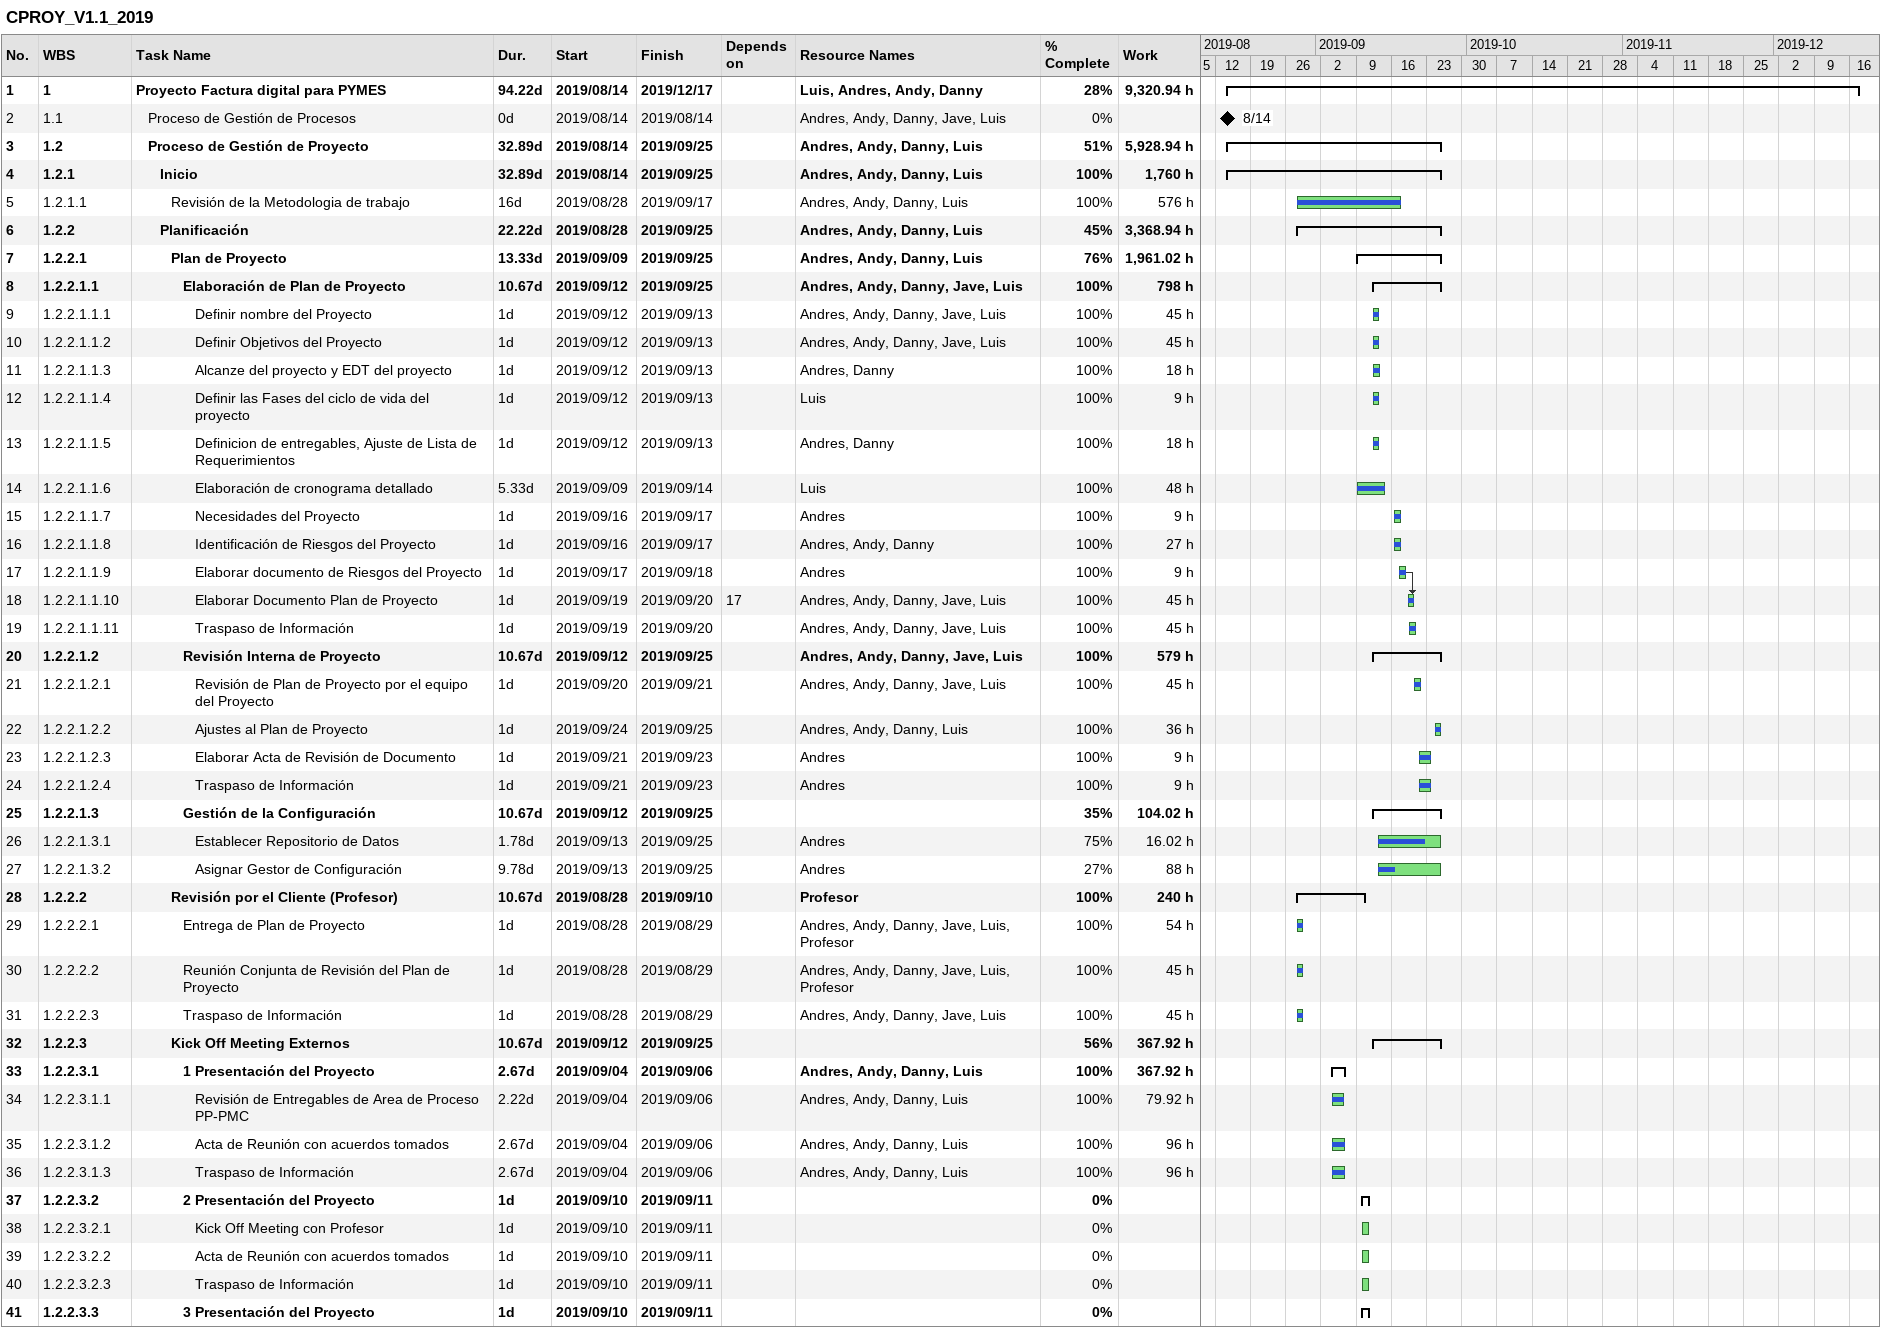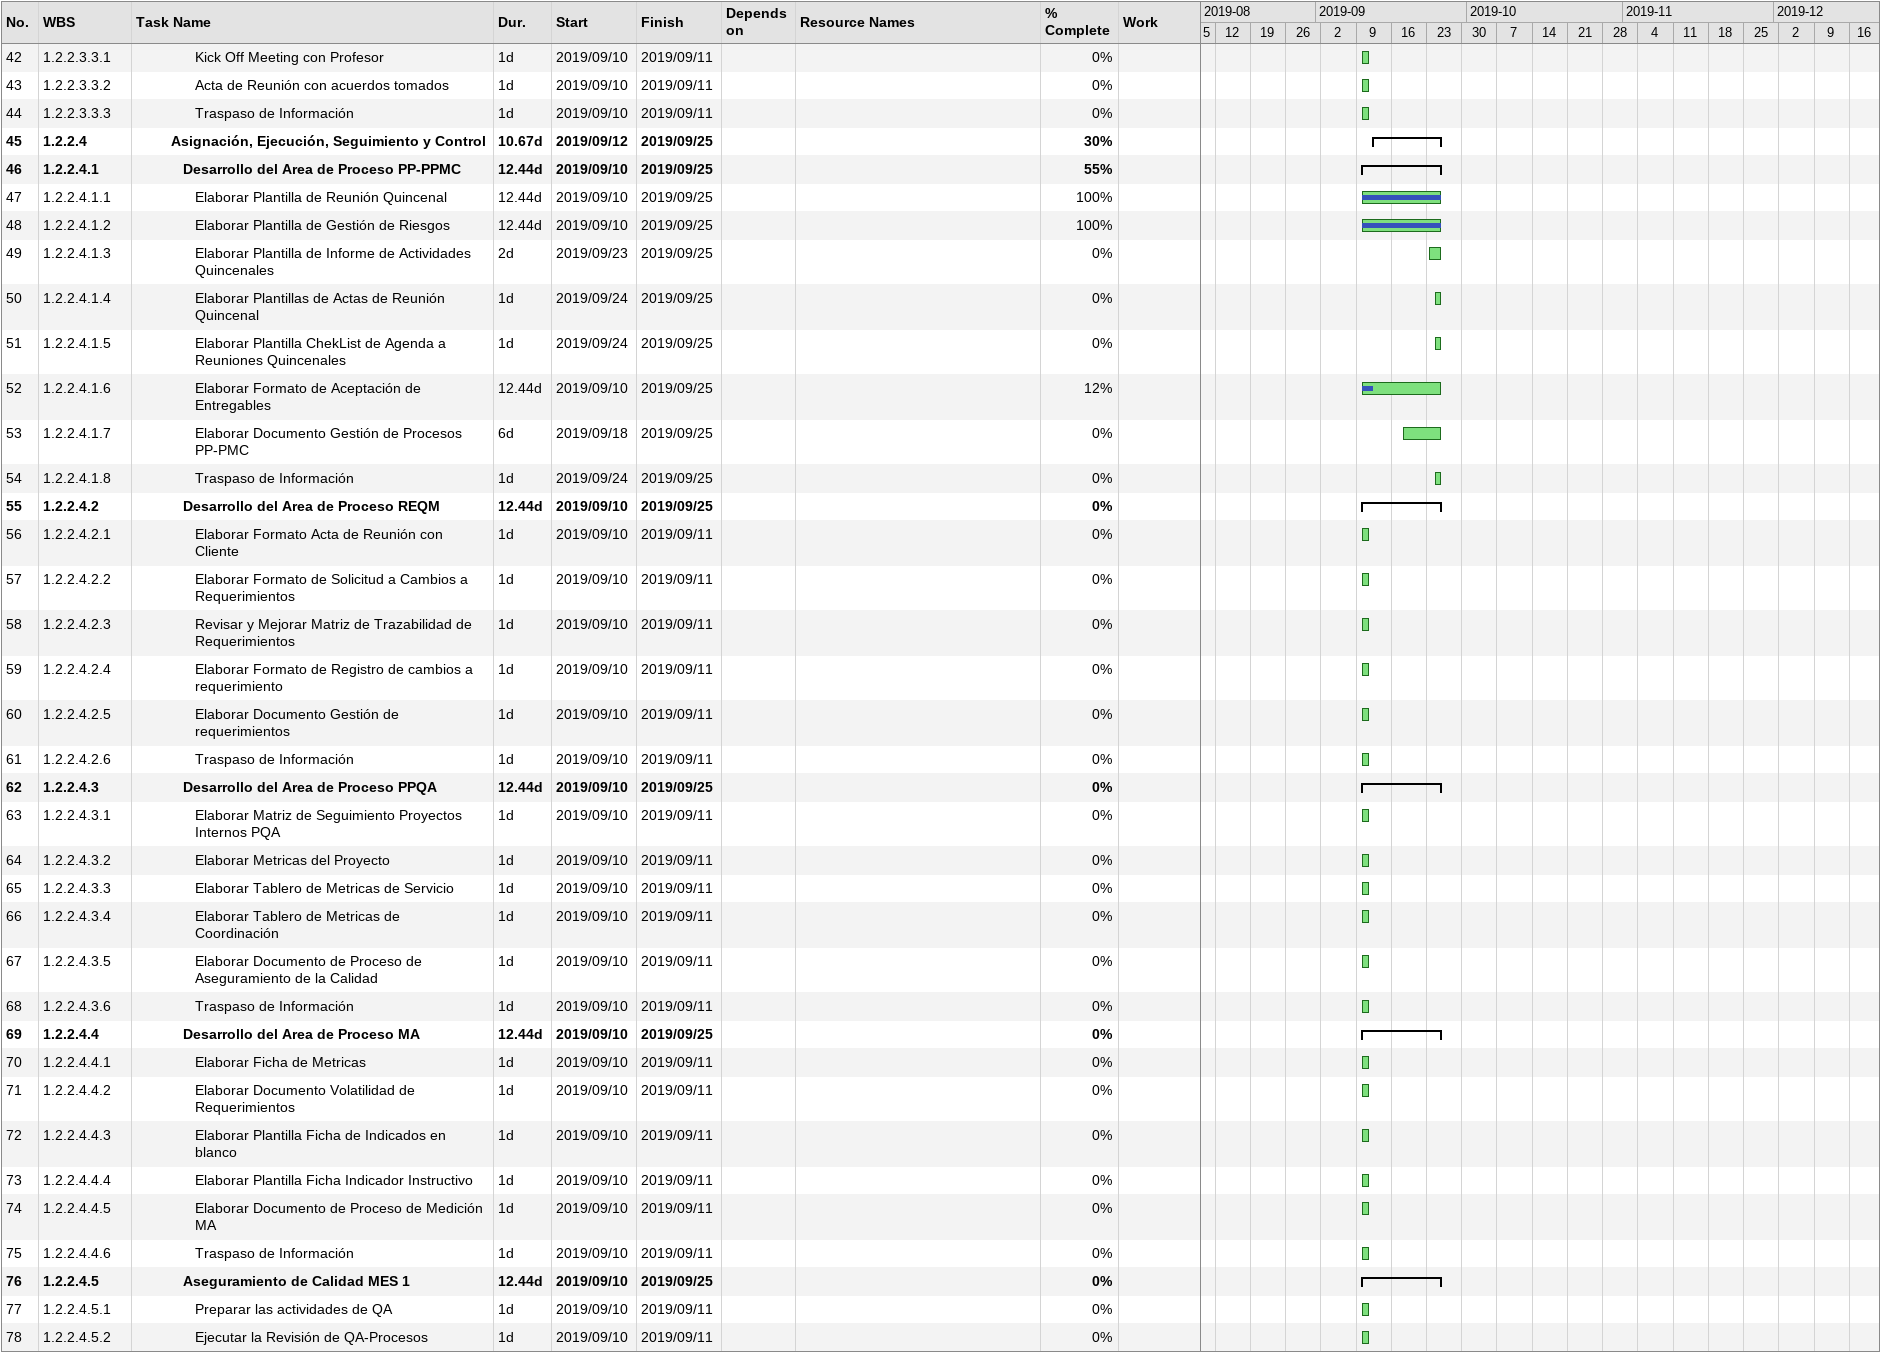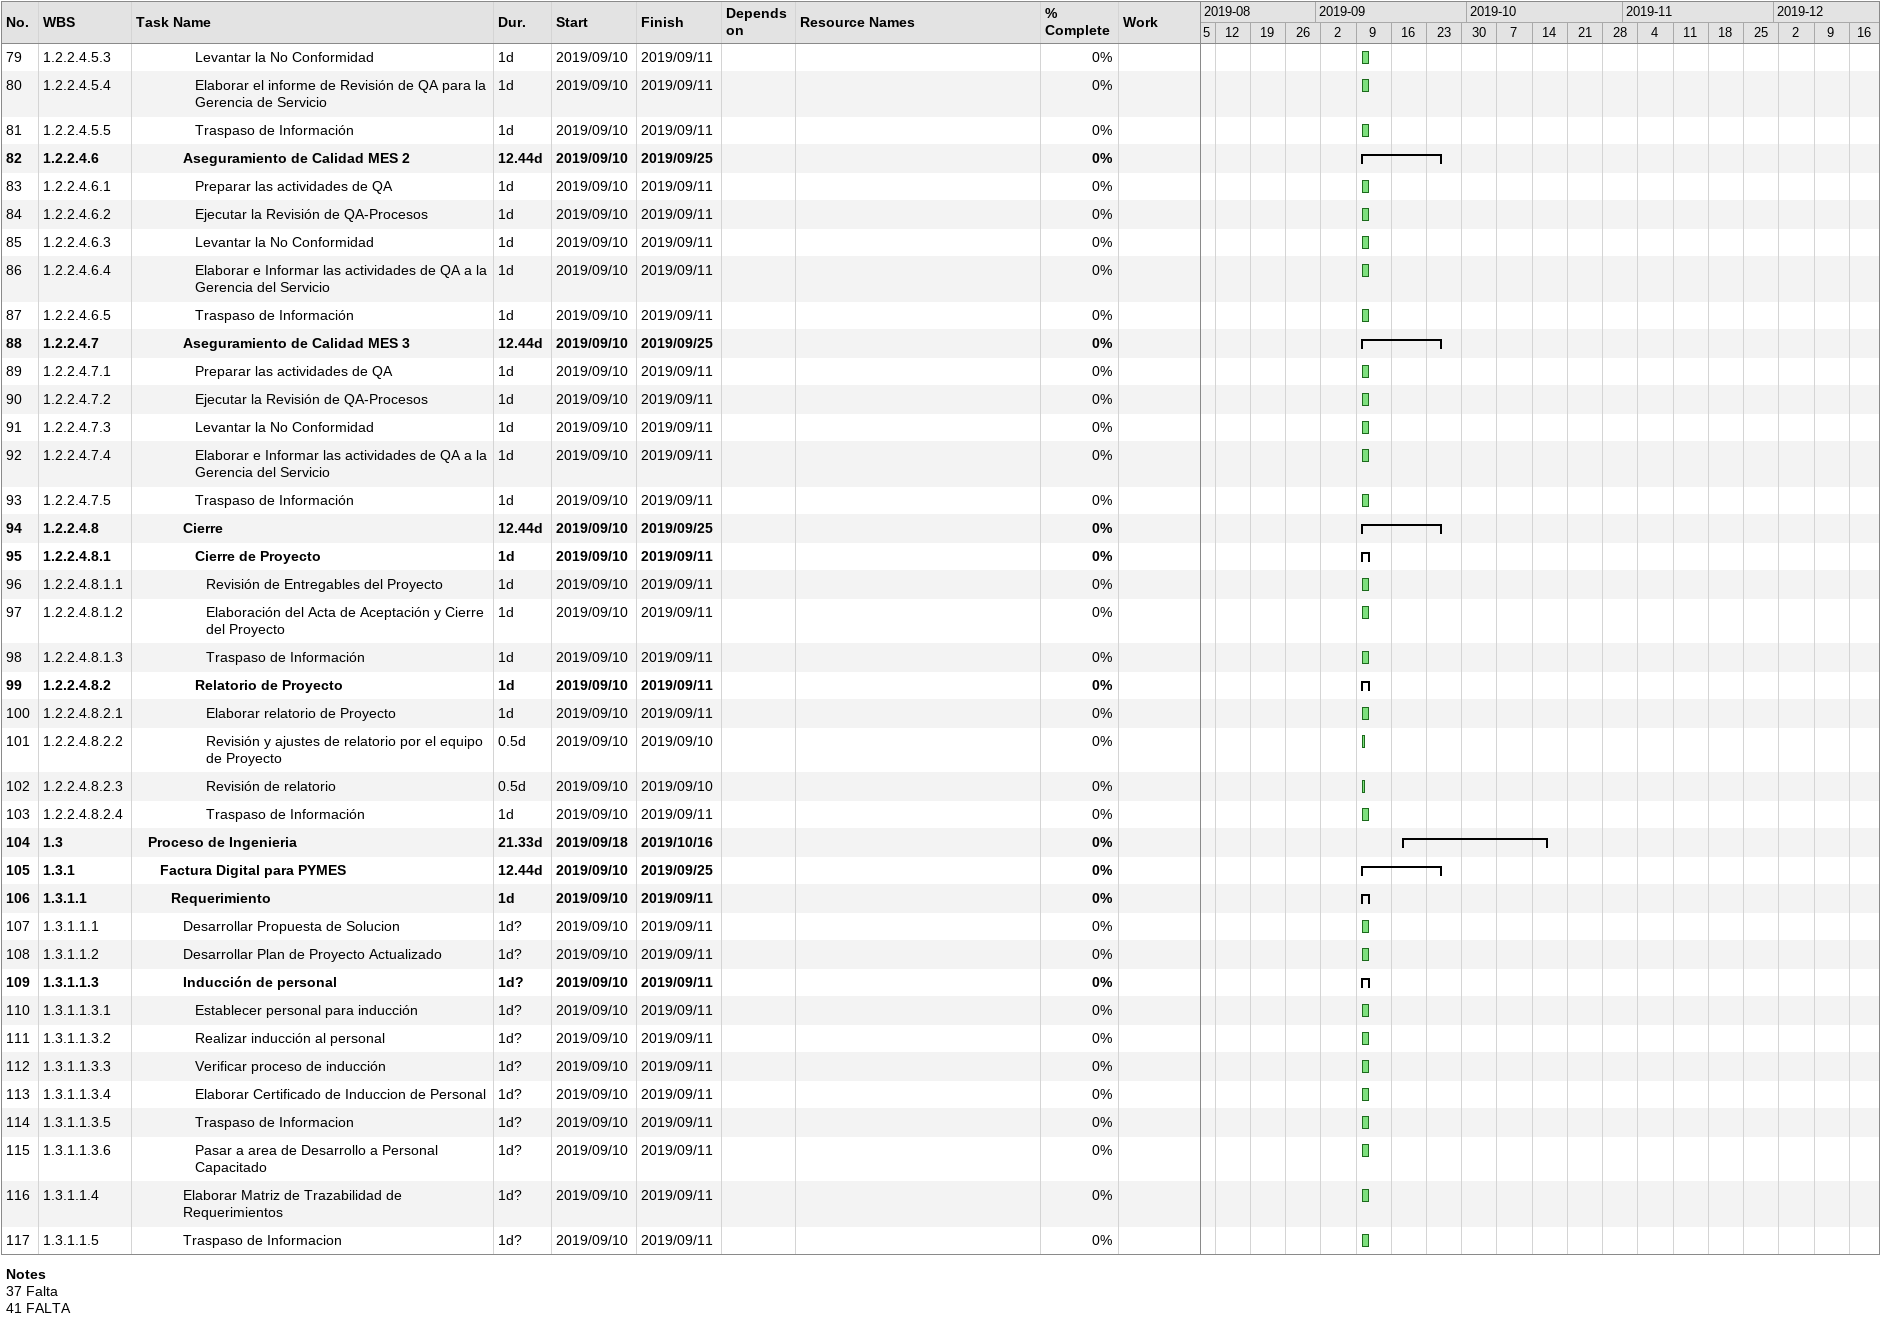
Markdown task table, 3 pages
CPROY_V1.1_2019

| ID | WBS | Task | Duration | Start | Finish | Predecessors | Resources | % complete | Work (h) |
|---|---|---|---|---|---|---|---|---|---|
| 1 | 1 | **Proyecto Factura digital para PYMES** | 94.22d | 2019-08-14 | 2019-12-17 |  | Luis, Andres, Andy, Danny | 28 | 9320.94 |
| 2 | 1.1 | Proceso de Gestión de Procesos | 0d | 2019-08-14 | 2019-08-14 |  | Andres, Andy, Danny, Jave, Luis | 0 |  |
| 3 | 1.2 | **Proceso de Gestión de Proyecto** | 32.89d | 2019-08-14 | 2019-09-25 |  | Andres, Andy, Danny, Luis | 51 | 5928.94 |
| 4 | 1.2.1 | **Inicio** | 32.89d | 2019-08-14 | 2019-09-25 |  | Andres, Andy, Danny, Luis | 100 | 1760 |
| 5 | 1.2.1.1 | Revisión de la Metodologia de trabajo | 16d | 2019-08-28 | 2019-09-17 |  | Andres, Andy, Danny, Luis | 100 | 576 |
| 6 | 1.2.2 | **Planificación** | 22.22d | 2019-08-28 | 2019-09-25 |  | Andres, Andy, Danny, Luis | 45 | 3368.94 |
| 7 | 1.2.2.1 | **Plan de Proyecto** | 13.33d | 2019-09-09 | 2019-09-25 |  | Andres, Andy, Danny, Luis | 76 | 1961.02 |
| 8 | 1.2.2.1.1 | **Elaboración de Plan de Proyecto** | 10.67d | 2019-09-12 | 2019-09-25 |  | Andres, Andy, Danny, Jave, Luis | 100 | 798 |
| 9 | 1.2.2.1.1.1 | Definir nombre del Proyecto | 1d | 2019-09-12 | 2019-09-13 |  | Andres, Andy, Danny, Jave, Luis | 100 | 45 |
| 10 | 1.2.2.1.1.2 | Definir Objetivos del Proyecto | 1d | 2019-09-12 | 2019-09-13 |  | Andres, Andy, Danny, Jave, Luis | 100 | 45 |
| 11 | 1.2.2.1.1.3 | Alcanze del proyecto y EDT del proyecto | 1d | 2019-09-12 | 2019-09-13 |  | Andres, Danny | 100 | 18 |
| 12 | 1.2.2.1.1.4 | Definir las Fases del ciclo de vida del proyecto | 1d | 2019-09-12 | 2019-09-13 |  | Luis | 100 | 9 |
| 13 | 1.2.2.1.1.5 | Definicion de entregables, Ajuste de Lista de Requerimientos | 1d | 2019-09-12 | 2019-09-13 |  | Andres, Danny | 100 | 18 |
| 14 | 1.2.2.1.1.6 | Elaboración de cronograma detallado | 5.33d | 2019-09-09 | 2019-09-14 |  | Luis | 100 | 48 |
| 15 | 1.2.2.1.1.7 | Necesidades del Proyecto | 1d | 2019-09-16 | 2019-09-17 |  | Andres | 100 | 9 |
| 16 | 1.2.2.1.1.8 | Identificación de Riesgos del Proyecto | 1d | 2019-09-16 | 2019-09-17 |  | Andres, Andy, Danny | 100 | 27 |
| 17 | 1.2.2.1.1.9 | Elaborar documento de Riesgos del Proyecto | 1d | 2019-09-17 | 2019-09-18 |  | Andres | 100 | 9 |
| 18 | 1.2.2.1.1.10 | Elaborar Documento Plan de Proyecto | 1d | 2019-09-19 | 2019-09-20 | 17 | Andres, Andy, Danny, Jave, Luis | 100 | 45 |
| 19 | 1.2.2.1.1.11 | Traspaso de Información | 1d | 2019-09-19 | 2019-09-20 |  | Andres, Andy, Danny, Jave, Luis | 100 | 45 |
| 20 | 1.2.2.1.2 | **Revisión Interna de Proyecto** | 10.67d | 2019-09-12 | 2019-09-25 |  | Andres, Andy, Danny, Jave, Luis | 100 | 579 |
| 21 | 1.2.2.1.2.1 | Revisión de Plan de Proyecto por el equipo del Proyecto | 1d | 2019-09-20 | 2019-09-21 |  | Andres, Andy, Danny, Jave, Luis | 100 | 45 |
| 22 | 1.2.2.1.2.2 | Ajustes al Plan de Proyecto | 1d | 2019-09-24 | 2019-09-25 |  | Andres, Andy, Danny, Luis | 100 | 36 |
| 23 | 1.2.2.1.2.3 | Elaborar Acta de Revisión de Documento | 1d | 2019-09-21 | 2019-09-23 |  | Andres | 100 | 9 |
| 24 | 1.2.2.1.2.4 | Traspaso de Información | 1d | 2019-09-21 | 2019-09-23 |  | Andres | 100 | 9 |
| 25 | 1.2.2.1.3 | **Gestión de la Configuración** | 10.67d | 2019-09-12 | 2019-09-25 |  |  | 35 | 104.02 |
| 26 | 1.2.2.1.3.1 | Establecer Repositorio de Datos | 1.78d | 2019-09-13 | 2019-09-25 |  | Andres | 75 | 16.02 |
| 27 | 1.2.2.1.3.2 | Asignar Gestor de Configuración | 9.78d | 2019-09-13 | 2019-09-25 |  | Andres | 27 | 88 |
| 28 | 1.2.2.2 | **Revisión por el Cliente (Profesor)** | 10.67d | 2019-08-28 | 2019-09-10 |  | Profesor | 100 | 240 |
| 29 | 1.2.2.2.1 | Entrega de Plan de Proyecto | 1d | 2019-08-28 | 2019-08-29 |  | Andres, Andy, Danny, Jave, Luis, Profesor | 100 | 54 |
| 30 | 1.2.2.2.2 | Reunión Conjunta de Revisión del Plan de Proyecto | 1d | 2019-08-28 | 2019-08-29 |  | Andres, Andy, Danny, Jave, Luis, Profesor | 100 | 45 |
| 31 | 1.2.2.2.3 | Traspaso de Información | 1d | 2019-08-28 | 2019-08-29 |  | Andres, Andy, Danny, Jave, Luis | 100 | 45 |
| 32 | 1.2.2.3 | **Kick Off Meeting Externos** | 10.67d | 2019-09-12 | 2019-09-25 |  |  | 56 | 367.92 |
| 33 | 1.2.2.3.1 | **1 Presentación del Proyecto** | 2.67d | 2019-09-04 | 2019-09-06 |  | Andres, Andy, Danny, Luis | 100 | 367.92 |
| 34 | 1.2.2.3.1.1 | Revisión de Entregables de Area de Proceso PP-PMC | 2.22d | 2019-09-04 | 2019-09-06 |  | Andres, Andy, Danny, Luis | 100 | 79.92 |
| 35 | 1.2.2.3.1.2 | Acta de Reunión con acuerdos tomados | 2.67d | 2019-09-04 | 2019-09-06 |  | Andres, Andy, Danny, Luis | 100 | 96 |
| 36 | 1.2.2.3.1.3 | Traspaso de Información | 2.67d | 2019-09-04 | 2019-09-06 |  | Andres, Andy, Danny, Luis | 100 | 96 |
| 37 | 1.2.2.3.2 | **2 Presentación del Proyecto** | 1d | 2019-09-10 | 2019-09-11 |  |  | 0 |  |
| 38 | 1.2.2.3.2.1 | Kick Off Meeting con Profesor | 1d | 2019-09-10 | 2019-09-11 |  |  | 0 |  |
| 39 | 1.2.2.3.2.2 | Acta de Reunión con acuerdos tomados | 1d | 2019-09-10 | 2019-09-11 |  |  | 0 |  |
| 40 | 1.2.2.3.2.3 | Traspaso de Información | 1d | 2019-09-10 | 2019-09-11 |  |  | 0 |  |
| 41 | 1.2.2.3.3 | **3 Presentación del Proyecto** | 1d | 2019-09-10 | 2019-09-11 |  |  | 0 |  |
| 42 | 1.2.2.3.3.1 | Kick Off Meeting con Profesor | 1d | 2019-09-10 | 2019-09-11 |  |  | 0 |  |
| 43 | 1.2.2.3.3.2 | Acta de Reunión con acuerdos tomados | 1d | 2019-09-10 | 2019-09-11 |  |  | 0 |  |
| 44 | 1.2.2.3.3.3 | Traspaso de Información | 1d | 2019-09-10 | 2019-09-11 |  |  | 0 |  |
| 45 | 1.2.2.4 | **Asignación, Ejecución, Seguimiento y Control** | 10.67d | 2019-09-12 | 2019-09-25 |  |  | 30 |  |
| 46 | 1.2.2.4.1 | **Desarrollo del Area de Proceso PP-PPMC** | 12.44d | 2019-09-10 | 2019-09-25 |  |  | 55 |  |
| 47 | 1.2.2.4.1.1 | Elaborar Plantilla de Reunión Quincenal | 12.44d | 2019-09-10 | 2019-09-25 |  |  | 100 |  |
| 48 | 1.2.2.4.1.2 | Elaborar Plantilla de Gestión de Riesgos | 12.44d | 2019-09-10 | 2019-09-25 |  |  | 100 |  |
| 49 | 1.2.2.4.1.3 | Elaborar Plantilla de Informe de Actividades Quincenales | 2d | 2019-09-23 | 2019-09-25 |  |  | 0 |  |
| 50 | 1.2.2.4.1.4 | Elaborar Plantillas de Actas de Reunión Quincenal | 1d | 2019-09-24 | 2019-09-25 |  |  | 0 |  |
| 51 | 1.2.2.4.1.5 | Elaborar Plantilla ChekList de Agenda a Reuniones Quincenales | 1d | 2019-09-24 | 2019-09-25 |  |  | 0 |  |
| 52 | 1.2.2.4.1.6 | Elaborar Formato de Aceptación de Entregables | 12.44d | 2019-09-10 | 2019-09-25 |  |  | 12 |  |
| 53 | 1.2.2.4.1.7 | Elaborar Documento Gestión de Procesos PP-PMC | 6d | 2019-09-18 | 2019-09-25 |  |  | 0 |  |
| 54 | 1.2.2.4.1.8 | Traspaso de Información | 1d | 2019-09-24 | 2019-09-25 |  |  | 0 |  |
| 55 | 1.2.2.4.2 | **Desarrollo del Area de Proceso REQM** | 12.44d | 2019-09-10 | 2019-09-25 |  |  | 0 |  |
| 56 | 1.2.2.4.2.1 | Elaborar Formato Acta de Reunión con Cliente | 1d | 2019-09-10 | 2019-09-11 |  |  | 0 |  |
| 57 | 1.2.2.4.2.2 | Elaborar Formato de Solicitud a Cambios a Requerimientos | 1d | 2019-09-10 | 2019-09-11 |  |  | 0 |  |
| 58 | 1.2.2.4.2.3 | Revisar y Mejorar Matriz de Trazabilidad de Requerimientos | 1d | 2019-09-10 | 2019-09-11 |  |  | 0 |  |
| 59 | 1.2.2.4.2.4 | Elaborar Formato de Registro de cambios a requerimiento | 1d | 2019-09-10 | 2019-09-11 |  |  | 0 |  |
| 60 | 1.2.2.4.2.5 | Elaborar Documento Gestión de requerimientos | 1d | 2019-09-10 | 2019-09-11 |  |  | 0 |  |
| 61 | 1.2.2.4.2.6 | Traspaso de Información | 1d | 2019-09-10 | 2019-09-11 |  |  | 0 |  |
| 62 | 1.2.2.4.3 | **Desarrollo del Area de Proceso PPQA** | 12.44d | 2019-09-10 | 2019-09-25 |  |  | 0 |  |
| 63 | 1.2.2.4.3.1 | Elaborar Matriz de Seguimiento Proyectos Internos PQA | 1d | 2019-09-10 | 2019-09-11 |  |  | 0 |  |
| 64 | 1.2.2.4.3.2 | Elaborar Metricas del Proyecto | 1d | 2019-09-10 | 2019-09-11 |  |  | 0 |  |
| 65 | 1.2.2.4.3.3 | Elaborar Tablero de Metricas de Servicio | 1d | 2019-09-10 | 2019-09-11 |  |  | 0 |  |
| 66 | 1.2.2.4.3.4 | Elaborar Tablero de Metricas de Coordinación | 1d | 2019-09-10 | 2019-09-11 |  |  | 0 |  |
| 67 | 1.2.2.4.3.5 | Elaborar Documento de Proceso de Aseguramiento de la Calidad | 1d | 2019-09-10 | 2019-09-11 |  |  | 0 |  |
| 68 | 1.2.2.4.3.6 | Traspaso de Información | 1d | 2019-09-10 | 2019-09-11 |  |  | 0 |  |
| 69 | 1.2.2.4.4 | **Desarrollo del Area de Proceso MA** | 12.44d | 2019-09-10 | 2019-09-25 |  |  | 0 |  |
| 70 | 1.2.2.4.4.1 | Elaborar Ficha de Metricas | 1d | 2019-09-10 | 2019-09-11 |  |  | 0 |  |
| 71 | 1.2.2.4.4.2 | Elaborar Documento Volatilidad de Requerimientos | 1d | 2019-09-10 | 2019-09-11 |  |  | 0 |  |
| 72 | 1.2.2.4.4.3 | Elaborar Plantilla Ficha de Indicados en blanco | 1d | 2019-09-10 | 2019-09-11 |  |  | 0 |  |
| 73 | 1.2.2.4.4.4 | Elaborar Plantilla Ficha Indicador Instructivo | 1d | 2019-09-10 | 2019-09-11 |  |  | 0 |  |
| 74 | 1.2.2.4.4.5 | Elaborar Documento de Proceso de Medición MA | 1d | 2019-09-10 | 2019-09-11 |  |  | 0 |  |
| 75 | 1.2.2.4.4.6 | Traspaso de Información | 1d | 2019-09-10 | 2019-09-11 |  |  | 0 |  |
| 76 | 1.2.2.4.5 | **Aseguramiento de Calidad MES 1** | 12.44d | 2019-09-10 | 2019-09-25 |  |  | 0 |  |
| 77 | 1.2.2.4.5.1 | Preparar las actividades de QA | 1d | 2019-09-10 | 2019-09-11 |  |  | 0 |  |
| 78 | 1.2.2.4.5.2 | Ejecutar la Revisión de QA-Procesos | 1d | 2019-09-10 | 2019-09-11 |  |  | 0 |  |
| 79 | 1.2.2.4.5.3 | Levantar la No Conformidad | 1d | 2019-09-10 | 2019-09-11 |  |  | 0 |  |
| 80 | 1.2.2.4.5.4 | Elaborar el informe de Revisión de QA para la Gerencia de Servicio | 1d | 2019-09-10 | 2019-09-11 |  |  | 0 |  |
| 81 | 1.2.2.4.5.5 | Traspaso de Información | 1d | 2019-09-10 | 2019-09-11 |  |  | 0 |  |
| 82 | 1.2.2.4.6 | **Aseguramiento de Calidad MES 2** | 12.44d | 2019-09-10 | 2019-09-25 |  |  | 0 |  |
| 83 | 1.2.2.4.6.1 | Preparar las actividades de QA | 1d | 2019-09-10 | 2019-09-11 |  |  | 0 |  |
| 84 | 1.2.2.4.6.2 | Ejecutar la Revisión de QA-Procesos | 1d | 2019-09-10 | 2019-09-11 |  |  | 0 |  |
| 85 | 1.2.2.4.6.3 | Levantar la No Conformidad | 1d | 2019-09-10 | 2019-09-11 |  |  | 0 |  |
| 86 | 1.2.2.4.6.4 | Elaborar e Informar las actividades de QA a la Gerencia del Servicio | 1d | 2019-09-10 | 2019-09-11 |  |  | 0 |  |
| 87 | 1.2.2.4.6.5 | Traspaso de Información | 1d | 2019-09-10 | 2019-09-11 |  |  | 0 |  |
| 88 | 1.2.2.4.7 | **Aseguramiento de Calidad MES 3** | 12.44d | 2019-09-10 | 2019-09-25 |  |  | 0 |  |
| 89 | 1.2.2.4.7.1 | Preparar las actividades de QA | 1d | 2019-09-10 | 2019-09-11 |  |  | 0 |  |
| 90 | 1.2.2.4.7.2 | Ejecutar la Revisión de QA-Procesos | 1d | 2019-09-10 | 2019-09-11 |  |  | 0 |  |
| 91 | 1.2.2.4.7.3 | Levantar la No Conformidad | 1d | 2019-09-10 | 2019-09-11 |  |  | 0 |  |
| 92 | 1.2.2.4.7.4 | Elaborar e Informar las actividades de QA a la Gerencia del Servicio | 1d | 2019-09-10 | 2019-09-11 |  |  | 0 |  |
| 93 | 1.2.2.4.7.5 | Traspaso de Información | 1d | 2019-09-10 | 2019-09-11 |  |  | 0 |  |
| 94 | 1.2.2.4.8 | **Cierre** | 12.44d | 2019-09-10 | 2019-09-25 |  |  | 0 |  |
| 95 | 1.2.2.4.8.1 | **Cierre de Proyecto** | 1d | 2019-09-10 | 2019-09-11 |  |  | 0 |  |
| 96 | 1.2.2.4.8.1.1 | Revisión de Entregables del Proyecto | 1d | 2019-09-10 | 2019-09-11 |  |  | 0 |  |
| 97 | 1.2.2.4.8.1.2 | Elaboración del Acta de Aceptación y Cierre del Proyecto | 1d | 2019-09-10 | 2019-09-11 |  |  | 0 |  |
| 98 | 1.2.2.4.8.1.3 | Traspaso de Información | 1d | 2019-09-10 | 2019-09-11 |  |  | 0 |  |
| 99 | 1.2.2.4.8.2 | **Relatorio de Proyecto** | 1d | 2019-09-10 | 2019-09-11 |  |  | 0 |  |
| 100 | 1.2.2.4.8.2.1 | Elaborar relatorio de Proyecto | 1d | 2019-09-10 | 2019-09-11 |  |  | 0 |  |
| 101 | 1.2.2.4.8.2.2 | Revisión y ajustes de relatorio por el equipo de Proyecto | 0.5d | 2019-09-10 | 2019-09-10 |  |  | 0 |  |
| 102 | 1.2.2.4.8.2.3 | Revisión de relatorio | 0.5d | 2019-09-10 | 2019-09-10 |  |  | 0 |  |
| 103 | 1.2.2.4.8.2.4 | Traspaso de Información | 1d | 2019-09-10 | 2019-09-11 |  |  | 0 |  |
| 104 | 1.3 | **Proceso de Ingenieria** | 21.33d | 2019-09-18 | 2019-10-16 |  |  | 0 |  |
| 105 | 1.3.1 | **Factura Digital para PYMES** | 12.44d | 2019-09-10 | 2019-09-25 |  |  | 0 |  |
| 106 | 1.3.1.1 | **Requerimiento** | 1d | 2019-09-10 | 2019-09-11 |  |  | 0 |  |
| 107 | 1.3.1.1.1 | Desarrollar Propuesta de Solucion | 1d? | 2019-09-10 | 2019-09-11 |  |  | 0 |  |
| 108 | 1.3.1.1.2 | Desarrollar Plan de Proyecto Actualizado | 1d? | 2019-09-10 | 2019-09-11 |  |  | 0 |  |
| 109 | 1.3.1.1.3 | **Inducción de personal** | 1d? | 2019-09-10 | 2019-09-11 |  |  | 0 |  |
| 110 | 1.3.1.1.3.1 | Establecer personal para inducción | 1d? | 2019-09-10 | 2019-09-11 |  |  | 0 |  |
| 111 | 1.3.1.1.3.2 | Realizar inducción al personal | 1d? | 2019-09-10 | 2019-09-11 |  |  | 0 |  |
| 112 | 1.3.1.1.3.3 | Verificar proceso de inducción | 1d? | 2019-09-10 | 2019-09-11 |  |  | 0 |  |
| 113 | 1.3.1.1.3.4 | Elaborar Certificado de Induccion de Personal | 1d? | 2019-09-10 | 2019-09-11 |  |  | 0 |  |
| 114 | 1.3.1.1.3.5 | Traspaso de Informacion | 1d? | 2019-09-10 | 2019-09-11 |  |  | 0 |  |
| 115 | 1.3.1.1.3.6 | Pasar a area de Desarrollo a Personal Capacitado | 1d? | 2019-09-10 | 2019-09-11 |  |  | 0 |  |
| 116 | 1.3.1.1.4 | Elaborar Matriz de Trazabilidad de Requerimientos | 1d? | 2019-09-10 | 2019-09-11 |  |  | 0 |  |
| 117 | 1.3.1.1.5 | Traspaso de Informacion | 1d? | 2019-09-10 | 2019-09-11 |  |  | 0 |  |

Notes
- 37: Falta
- 41: FALTA
